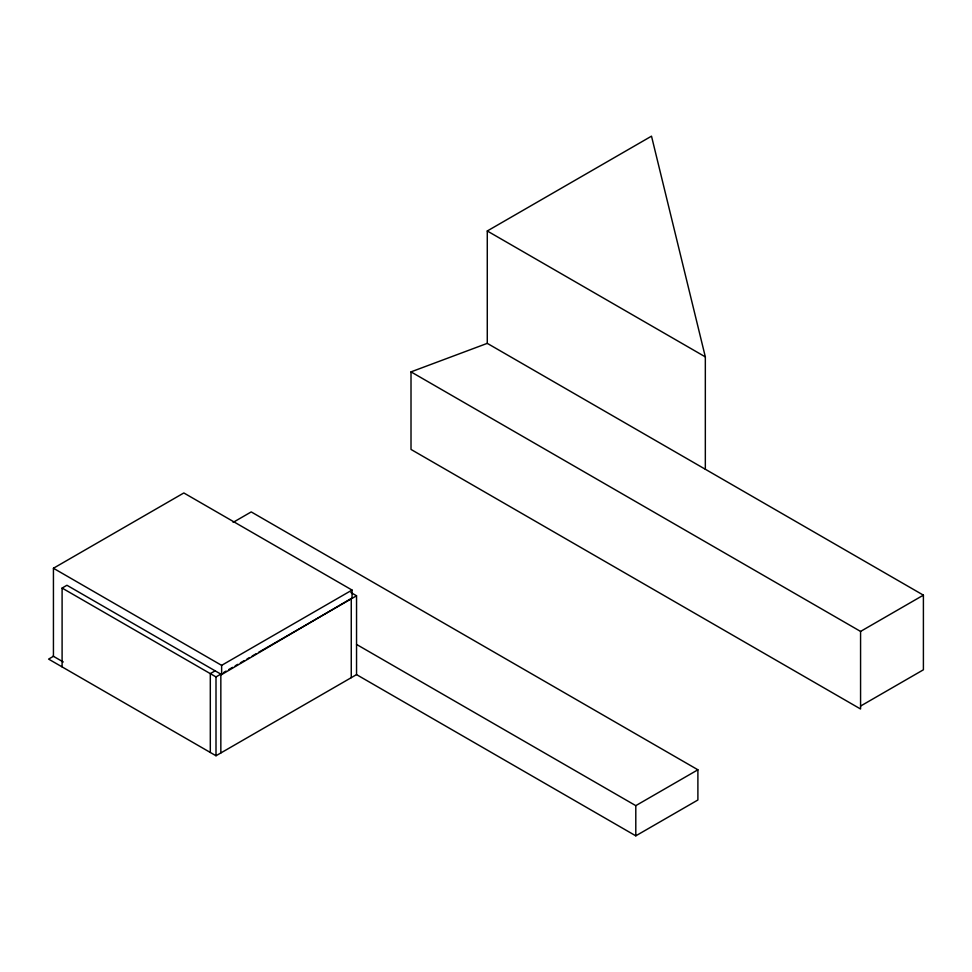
<?xml version="1.0" encoding="UTF-8"?>
<svg xmlns="http://www.w3.org/2000/svg" width="972" height="972" viewBox="0 0 972 972"><rect width="100%" height="100%" fill="white"/><g stroke="black" fill="none" stroke-linecap="round" stroke-linejoin="round"><path stroke-width="1.46" d="M62.099 666.889L62.099 588.06L66.934 585.265L221.628 674.58L352.046 598.035L352.046 590.065L183.842 492.962L53.436 568.255L53.436 656.307L48.6 659.101L216.003 755.754L356.542 674.617L635.797 835.835L697.896 799.992L697.896 769.788L251.226 511.916L233.122 522.377M860.572 706.061L923.4 669.793L923.4 595.156L487.276 343.359L487.276 230.984L651.507 136.165L705.332 356.882L705.332 469.257M53.436 568.255L221.628 665.358L352.046 590.065M215.14 670.838L210.304 673.632L210.304 752.462M62.099 588.06L216.003 676.925L220.838 674.131L220.838 752.96M223.451 672.624L226.051 671.117M228.663 669.611L232.575 667.351M235.188 665.844L237.788 664.338M240.4 662.831L244.312 660.583M246.924 659.077L249.525 657.57M252.137 656.064L256.049 653.804M258.661 652.297L356.542 595.787L356.542 674.617M860.572 631.423L860.572 709.001L411.01 449.441L411.01 371.875L860.572 631.423L923.4 595.156M356.542 644.424L635.797 805.642L697.896 769.788M411.01 371.875L487.276 343.359M487.276 230.984L705.332 356.882M350.843 592.495L356.542 595.787M53.071 656.1L63.253 661.981M635.797 805.642L635.797 835.835M351.257 598.837L351.257 677.666M221.628 665.358L221.628 674.58M216.003 676.925L216.003 755.754"/></g></svg>
